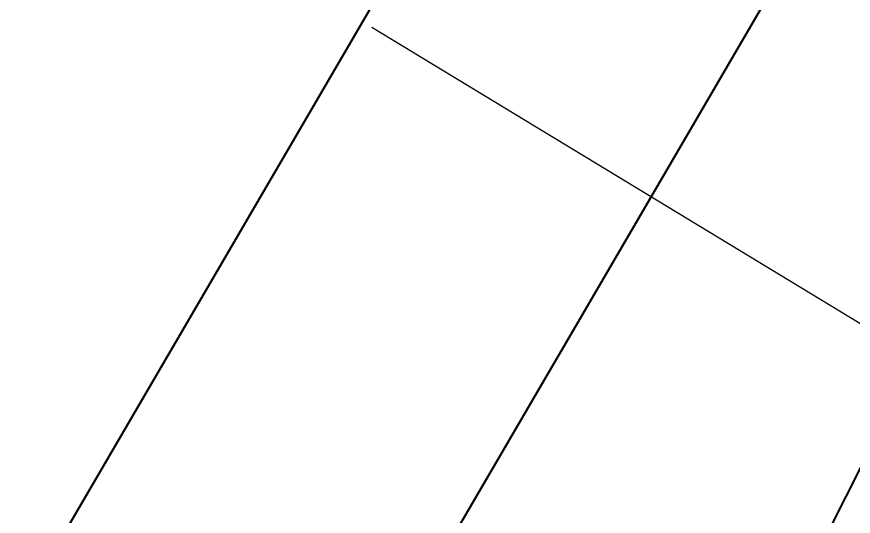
# Model space of a CAD drawing. Header units: metres. Extents: x 561401 to 594056, y 8460144 to 8508504.
# Drawn here: x 572930.107 to 572932.34, y 8476874.374 to 8476875.706 of the extents above; entities that cross this region are included whole.
import ezdxf

# ---------------------------------------------------------------- set-up
doc = ezdxf.new("R2010")
doc.units = ezdxf.units.M
doc.layers.add('1.1. ESTACAS MENORES', color=7, linetype='Continuous')
doc.layers.add('1.1. VIA EXISTENTE', color=252, linetype='Continuous')

msp = doc.modelspace()

# ---------------------------------------------------------------- linework, layer by layer
at = {"layer": '1.1. ESTACAS MENORES', "color": 0, "flags": 128}
msp.add_lwpolyline([(572935.3305, 8476873.0856), (572931.0546, 8476875.6773)], dxfattribs=at)
at = {"layer": '1.1. VIA EXISTENTE', "color": 253, "linetype": 'Continuous', "lineweight": 40, "ltscale": 0.2, "true_color": 0x84a4a6}
for points in [[(573021.1243, 8477042.888), (573015.7773, 8477035.2137), (573008.2681, 8477024.2424), (573000.4121, 8477010.3413), (572990.6859, 8476991.1343), (572985.7974, 8476977.6419), (572982.6385, 8476968.0857), (572974.8365, 8476953.2505), (572966.0787, 8476937.4974), (572954.2718, 8476921.5256), (572947.8185, 8476908.9967), (572935.3625, 8476881.3281), (572927.0595, 8476867.1071), (572913.8769, 8476852.0911), (572901.5181, 8476838.1632), (572892.5761, 8476830.6093), (572883.3576, 8476826.9242), (572877.2607, 8476822.6668)], [(572984.9428, 8476977.9243), (572981.8073, 8476968.4387), (572974.0448, 8476953.6787), (572965.3204, 8476937.9856), (572953.505, 8476922.0023), (572947.0076, 8476909.3877), (572934.5614, 8476881.7408), (572926.326, 8476867.6357), (572913.2022, 8476852.6866), (572900.8879, 8476838.809), (572892.1067, 8476831.3908), (572882.9273, 8476827.7215), (572876.7454, 8476823.4047)], [(572934.3956, 8476878.6179), (572933.7563, 8476877.3094), (572933.1532, 8476876.0872), (572932.5943, 8476874.9678), (572932.0851, 8476873.9628), (572931.6196, 8476873.0619), (572931.1892, 8476872.2499), (572930.785, 8476871.5111), (572930.3984, 8476870.8302), (572930.0205, 8476870.1918), (572929.6427, 8476869.5804), (572929.2562, 8476868.9806), (572928.8539, 8476868.3796), (572928.4351, 8476867.7751), (572928.0009, 8476867.1677), (572927.5524, 8476866.5578), (572927.0904, 8476865.9459), (572926.6161, 8476865.3325), (572926.1304, 8476864.7179), (572925.6343, 8476864.1027)]]:
    msp.add_lwpolyline(points, dxfattribs=at)

doc.saveas('drawing.dxf')
